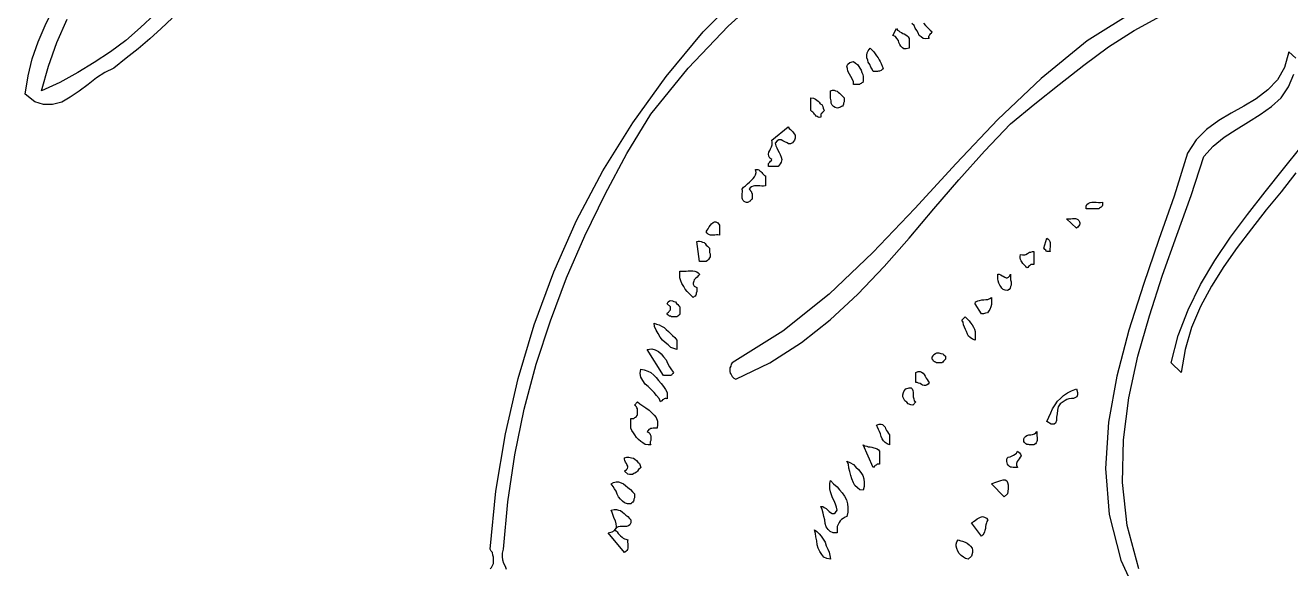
# Model space of a CAD drawing. Extents: x 0.03 to 7.4, y 0.03 to 6.86.
# Drawn here: x 0.026 to 2.585, y 3.503 to 4.603 of the extents above; entities that cross this region are included whole.
import ezdxf

# ---------------------------------------------------------------- set-up
doc = ezdxf.new("R2010")
doc.units = 0
doc.layers.add('1', color=7, linetype='Continuous')

msp = doc.modelspace()

# ---------------------------------------------------------------- linework, layer by layer
for points in [[(0.966, 3.503), (0.969, 3.506), (0.971, 3.51), (0.973, 3.514), (0.973, 3.518), (0.973, 3.523), (0.973, 3.527), (0.972, 3.531), (0.971, 3.536), (0.968, 3.539), (0.966, 3.543), (0.978, 3.66), (0.997, 3.776), (1.023, 3.888), (1.055, 3.997), (1.095, 4.104), (1.141, 4.208), (1.194, 4.308), (1.255, 4.405), (1.322, 4.499), (1.397, 4.589), (1.471, 4.664)], [(0.323, 4.617), (0.301, 4.596), (0.278, 4.575), (0.254, 4.555), (0.23, 4.536), (0.205, 4.516), (0.187, 4.507), (0.17, 4.496), (0.153, 4.483), (0.135, 4.469), (0.117, 4.457), (0.1, 4.447), (0.081, 4.442), (0.063, 4.442), (0.045, 4.448), (0.026, 4.463), (0.032, 4.5), (0.04, 4.535), (0.052, 4.569), (0.066, 4.602), (0.082, 4.634)], [(1.814, 4.576), (1.814, 4.556), (1.808, 4.555), (1.803, 4.555), (1.8, 4.557), (1.797, 4.56), (1.795, 4.564), (1.793, 4.568), (1.792, 4.572), (1.789, 4.576), (1.786, 4.58), (1.781, 4.582), (1.788, 4.596), (1.79, 4.593), (1.793, 4.591), (1.795, 4.589), (1.798, 4.588), (1.801, 4.586), (1.804, 4.585), (1.807, 4.583), (1.81, 4.581), (1.812, 4.579), (1.814, 4.576)], [(1.86, 4.589), (1.859, 4.588), (1.858, 4.586), (1.856, 4.585), (1.855, 4.583), (1.854, 4.581), (1.853, 4.58), (1.853, 4.578), (1.854, 4.576), (1.847, 4.575), (1.842, 4.576), (1.838, 4.579), (1.834, 4.582), (1.832, 4.587), (1.829, 4.592), (1.826, 4.597), (1.824, 4.602), (1.819, 4.606)], [(1.843, 4.607), (1.847, 4.602), (1.851, 4.598), (1.856, 4.593), (1.86, 4.589)], [(1.761, 4.516), (1.76, 4.514), (1.758, 4.512), (1.757, 4.511), (1.754, 4.51), (1.752, 4.51), (1.75, 4.509), (1.747, 4.509), (1.744, 4.509), (1.741, 4.509), (1.739, 4.514), (1.736, 4.518), (1.734, 4.523), (1.731, 4.528), (1.73, 4.532), (1.728, 4.537), (1.728, 4.542), (1.729, 4.547), (1.731, 4.551), (1.735, 4.556), (1.739, 4.552), (1.742, 4.549), (1.745, 4.545), (1.748, 4.541), (1.751, 4.537), (1.753, 4.533), (1.755, 4.529), (1.757, 4.525), (1.759, 4.52), (1.761, 4.516)], [(1.721, 4.49), (1.72, 4.487), (1.718, 4.486), (1.717, 4.485), (1.715, 4.484), (1.713, 4.483), (1.71, 4.483), (1.707, 4.483), (1.704, 4.483), (1.701, 4.483), (1.701, 4.488), (1.699, 4.493), (1.696, 4.499), (1.693, 4.504), (1.69, 4.51), (1.689, 4.515), (1.688, 4.52), (1.69, 4.524), (1.694, 4.527), (1.701, 4.529), (1.705, 4.526), (1.709, 4.523), (1.712, 4.519), (1.714, 4.516), (1.717, 4.512), (1.718, 4.507), (1.72, 4.503), (1.721, 4.499), (1.721, 4.494), (1.721, 4.49)], [(1.642, 4.43), (1.641, 4.429), (1.639, 4.427), (1.638, 4.426), (1.637, 4.424), (1.635, 4.423), (1.635, 4.421), (1.635, 4.419), (1.635, 4.417), (1.632, 4.416), (1.63, 4.417), (1.628, 4.418), (1.626, 4.419), (1.624, 4.421), (1.622, 4.423), (1.621, 4.425), (1.619, 4.427), (1.617, 4.428), (1.615, 4.43), (1.615, 4.456), (1.62, 4.455), (1.624, 4.453), (1.627, 4.451), (1.63, 4.449), (1.632, 4.447), (1.634, 4.444), (1.637, 4.442), (1.639, 4.438), (1.64, 4.435), (1.642, 4.43)], [(1.682, 4.456), (1.682, 4.454), (1.682, 4.451), (1.682, 4.448), (1.681, 4.445), (1.681, 4.443), (1.68, 4.441), (1.679, 4.439), (1.677, 4.438), (1.675, 4.437), (1.669, 4.435), (1.664, 4.436), (1.661, 4.438), (1.658, 4.441), (1.656, 4.445), (1.656, 4.45), (1.655, 4.455), (1.655, 4.46), (1.655, 4.465), (1.655, 4.47), (1.659, 4.471), (1.662, 4.471), (1.665, 4.47), (1.668, 4.469), (1.67, 4.467), (1.673, 4.465), (1.675, 4.463), (1.677, 4.461), (1.679, 4.459), (1.682, 4.456)], [(1.582, 4.37), (1.578, 4.365), (1.574, 4.363), (1.57, 4.363), (1.567, 4.365), (1.562, 4.367), (1.558, 4.369), (1.555, 4.371), (1.55, 4.371), (1.547, 4.369), (1.543, 4.364), (1.544, 4.359), (1.546, 4.355), (1.548, 4.35), (1.551, 4.345), (1.553, 4.341), (1.555, 4.336), (1.556, 4.331), (1.555, 4.326), (1.553, 4.322), (1.549, 4.317), (1.529, 4.317), (1.529, 4.319), (1.529, 4.322), (1.529, 4.323), (1.531, 4.325), (1.532, 4.326), (1.533, 4.328), (1.535, 4.329), (1.536, 4.331), (1.532, 4.334), (1.53, 4.338), (1.529, 4.342), (1.53, 4.346), (1.532, 4.349), (1.533, 4.353), (1.535, 4.357), (1.537, 4.361), (1.537, 4.366), (1.536, 4.37), (1.569, 4.397), (1.571, 4.394), (1.574, 4.392), (1.576, 4.39), (1.578, 4.388), (1.58, 4.385), (1.581, 4.383), (1.583, 4.38), (1.583, 4.377), (1.583, 4.374), (1.582, 4.37)], [(2.596, 4.304), (2.566, 4.266), (2.536, 4.229), (2.506, 4.191), (2.477, 4.153), (2.45, 4.115), (2.425, 4.075), (2.403, 4.034), (2.385, 3.991), (2.372, 3.947), (2.364, 3.9), (2.344, 3.92), (2.358, 3.975), (2.378, 4.027), (2.403, 4.078), (2.432, 4.127), (2.464, 4.174), (2.498, 4.22), (2.534, 4.266), (2.571, 4.312), (2.607, 4.357)], [(1.523, 4.298), (1.523, 4.278), (1.519, 4.277), (1.516, 4.277), (1.512, 4.278), (1.508, 4.278), (1.504, 4.278), (1.501, 4.278), (1.498, 4.277), (1.495, 4.276), (1.492, 4.274), (1.49, 4.271), (1.492, 4.27), (1.493, 4.268), (1.495, 4.266), (1.495, 4.264), (1.496, 4.262), (1.496, 4.259), (1.496, 4.257), (1.496, 4.254), (1.496, 4.251), (1.495, 4.25), (1.493, 4.248), (1.492, 4.247), (1.49, 4.246), (1.489, 4.245), (1.487, 4.244), (1.485, 4.244), (1.483, 4.245), (1.48, 4.246), (1.478, 4.248), (1.477, 4.251), (1.476, 4.253), (1.476, 4.256), (1.476, 4.259), (1.476, 4.262), (1.477, 4.265), (1.477, 4.268), (1.476, 4.271), (1.479, 4.275), (1.483, 4.278), (1.487, 4.282), (1.491, 4.285), (1.495, 4.289), (1.498, 4.293), (1.501, 4.296), (1.503, 4.3), (1.504, 4.305), (1.503, 4.311), (1.506, 4.311), (1.508, 4.311), (1.51, 4.31), (1.512, 4.308), (1.514, 4.307), (1.516, 4.305), (1.517, 4.303), (1.519, 4.301), (1.521, 4.299), (1.523, 4.298)], [(2.205, 4.245), (2.205, 4.242), (2.205, 4.24), (2.205, 4.239), (2.204, 4.237), (2.202, 4.235), (2.201, 4.234), (2.199, 4.233), (2.198, 4.231), (2.172, 4.231), (2.172, 4.237), (2.173, 4.24), (2.176, 4.242), (2.18, 4.244), (2.183, 4.245), (2.187, 4.245), (2.192, 4.245), (2.197, 4.244), (2.201, 4.244), (2.205, 4.245)], [(1.43, 4.198), (1.43, 4.178), (1.427, 4.179), (1.424, 4.179), (1.421, 4.178), (1.418, 4.178), (1.415, 4.178), (1.412, 4.178), (1.41, 4.179), (1.407, 4.18), (1.405, 4.182), (1.403, 4.185), (1.405, 4.188), (1.407, 4.191), (1.409, 4.195), (1.412, 4.198), (1.414, 4.201), (1.417, 4.204), (1.42, 4.205), (1.423, 4.205), (1.427, 4.203), (1.43, 4.198)], [(2.158, 4.205), (2.159, 4.203), (2.159, 4.201), (2.158, 4.199), (2.157, 4.197), (2.156, 4.196), (2.155, 4.194), (2.153, 4.193), (2.152, 4.192), (2.132, 4.211), (2.135, 4.211), (2.138, 4.211), (2.141, 4.211), (2.144, 4.212), (2.147, 4.212), (2.15, 4.212), (2.152, 4.211), (2.155, 4.21), (2.157, 4.208), (2.158, 4.205)], [(2.099, 4.145), (2.097, 4.145), (2.095, 4.145), (2.093, 4.145), (2.091, 4.146), (2.09, 4.148), (2.088, 4.149), (2.087, 4.151), (2.086, 4.152), (2.092, 4.172), (2.095, 4.17), (2.097, 4.168), (2.098, 4.165), (2.099, 4.163), (2.099, 4.16), (2.099, 4.157), (2.099, 4.154), (2.098, 4.151), (2.098, 4.148), (2.099, 4.145)], [(1.41, 4.152), (1.41, 4.149), (1.41, 4.146), (1.41, 4.143), (1.411, 4.14), (1.411, 4.137), (1.411, 4.134), (1.41, 4.132), (1.408, 4.129), (1.406, 4.127), (1.403, 4.125), (1.39, 4.125), (1.384, 4.165), (1.387, 4.166), (1.39, 4.166), (1.393, 4.165), (1.396, 4.164), (1.399, 4.163), (1.401, 4.161), (1.403, 4.158), (1.406, 4.156), (1.408, 4.154), (1.41, 4.152)], [(2.066, 4.119), (2.064, 4.119), (2.062, 4.119), (2.06, 4.119), (2.058, 4.117), (2.057, 4.116), (2.055, 4.115), (2.054, 4.113), (2.052, 4.112), (2.05, 4.115), (2.048, 4.117), (2.046, 4.119), (2.044, 4.121), (2.042, 4.124), (2.04, 4.126), (2.039, 4.129), (2.038, 4.132), (2.038, 4.135), (2.039, 4.139), (2.043, 4.138), (2.045, 4.138), (2.048, 4.138), (2.05, 4.139), (2.053, 4.141), (2.055, 4.142), (2.057, 4.144), (2.06, 4.144), (2.063, 4.145), (2.066, 4.145), (2.066, 4.119)], [(1.39, 4.099), (1.389, 4.097), (1.387, 4.096), (1.385, 4.093), (1.382, 4.091), (1.379, 4.088), (1.378, 4.085), (1.377, 4.081), (1.377, 4.079), (1.379, 4.075), (1.384, 4.072), (1.384, 4.069), (1.384, 4.067), (1.384, 4.064), (1.383, 4.061), (1.383, 4.059), (1.382, 4.057), (1.381, 4.055), (1.379, 4.054), (1.377, 4.052), (1.373, 4.056), (1.369, 4.06), (1.365, 4.064), (1.361, 4.069), (1.358, 4.074), (1.354, 4.08), (1.352, 4.086), (1.35, 4.092), (1.35, 4.098), (1.35, 4.105), (1.355, 4.105), (1.359, 4.105), (1.363, 4.105), (1.367, 4.106), (1.372, 4.106), (1.376, 4.106), (1.38, 4.105), (1.384, 4.104), (1.387, 4.102), (1.39, 4.099)], [(2.019, 4.099), (2.019, 4.096), (2.019, 4.092), (2.019, 4.088), (2.02, 4.084), (2.02, 4.081), (2.02, 4.077), (2.019, 4.074), (2.018, 4.071), (2.016, 4.068), (2.013, 4.066), (2.008, 4.067), (2.004, 4.068), (2.001, 4.071), (1.999, 4.074), (1.997, 4.077), (1.995, 4.081), (1.994, 4.086), (1.993, 4.09), (1.993, 4.095), (1.993, 4.099), (1.996, 4.099), (1.999, 4.098), (2.002, 4.096), (2.004, 4.095), (2.007, 4.093), (2.01, 4.092), (2.012, 4.092), (2.015, 4.093), (2.017, 4.095), (2.019, 4.099)], [(1.35, 4.033), (1.35, 4.03), (1.35, 4.027), (1.35, 4.024), (1.35, 4.021), (1.35, 4.019), (1.349, 4.017), (1.348, 4.016), (1.346, 4.014), (1.344, 4.013), (1.341, 4.013), (1.338, 4.013), (1.336, 4.013), (1.333, 4.013), (1.331, 4.014), (1.329, 4.014), (1.327, 4.016), (1.325, 4.017), (1.324, 4.019), (1.325, 4.021), (1.327, 4.022), (1.328, 4.024), (1.329, 4.025), (1.331, 4.027), (1.331, 4.028), (1.331, 4.031), (1.331, 4.033), (1.324, 4.039), (1.326, 4.043), (1.329, 4.045), (1.332, 4.046), (1.335, 4.045), (1.338, 4.044), (1.341, 4.043), (1.343, 4.04), (1.346, 4.038), (1.348, 4.035), (1.35, 4.033)], [(1.98, 4.052), (1.98, 4.048), (1.98, 4.043), (1.98, 4.038), (1.979, 4.033), (1.977, 4.028), (1.975, 4.025), (1.972, 4.021), (1.968, 4.02), (1.964, 4.019), (1.96, 4.019), (1.947, 4.039), (1.948, 4.043), (1.95, 4.044), (1.953, 4.045), (1.956, 4.046), (1.961, 4.047), (1.965, 4.047), (1.969, 4.048), (1.973, 4.048), (1.977, 4.05), (1.98, 4.052)], [(1.344, 3.966), (1.344, 3.947), (1.338, 3.949), (1.332, 3.951), (1.326, 3.956), (1.32, 3.961), (1.315, 3.966), (1.31, 3.972), (1.306, 3.979), (1.302, 3.986), (1.299, 3.993), (1.298, 4), (1.303, 3.998), (1.308, 3.997), (1.313, 3.994), (1.318, 3.991), (1.322, 3.987), (1.327, 3.983), (1.331, 3.979), (1.335, 3.975), (1.34, 3.971), (1.344, 3.966)], [(1.947, 3.966), (1.942, 3.968), (1.937, 3.971), (1.934, 3.974), (1.932, 3.978), (1.93, 3.983), (1.928, 3.987), (1.926, 3.992), (1.924, 3.997), (1.923, 4.002), (1.92, 4.006), (1.927, 4.013), (1.931, 4.009), (1.935, 4.005), (1.938, 4.001), (1.941, 3.997), (1.944, 3.992), (1.946, 3.988), (1.947, 3.983), (1.947, 3.978), (1.947, 3.972), (1.947, 3.966)], [(1.337, 3.9), (1.336, 3.898), (1.334, 3.896), (1.333, 3.895), (1.331, 3.894), (1.329, 3.894), (1.326, 3.894), (1.323, 3.894), (1.32, 3.894), (1.317, 3.894), (1.284, 3.947), (1.293, 3.948), (1.3, 3.946), (1.307, 3.943), (1.312, 3.938), (1.317, 3.932), (1.322, 3.926), (1.325, 3.919), (1.329, 3.912), (1.333, 3.906), (1.337, 3.9)], [(1.887, 3.933), (1.887, 3.931), (1.887, 3.929), (1.887, 3.927), (1.886, 3.926), (1.884, 3.924), (1.883, 3.923), (1.882, 3.921), (1.88, 3.92), (1.877, 3.92), (1.875, 3.92), (1.872, 3.92), (1.869, 3.92), (1.867, 3.921), (1.865, 3.922), (1.863, 3.923), (1.862, 3.925), (1.86, 3.927), (1.86, 3.931), (1.862, 3.934), (1.864, 3.937), (1.867, 3.939), (1.87, 3.94), (1.874, 3.94), (1.878, 3.939), (1.882, 3.938), (1.884, 3.936), (1.887, 3.933)], [(1.324, 3.86), (1.324, 3.847), (1.322, 3.848), (1.32, 3.848), (1.318, 3.847), (1.317, 3.846), (1.315, 3.845), (1.314, 3.843), (1.312, 3.842), (1.311, 3.841), (1.308, 3.848), (1.303, 3.854), (1.298, 3.86), (1.292, 3.866), (1.286, 3.872), (1.28, 3.877), (1.275, 3.884), (1.271, 3.891), (1.27, 3.898), (1.271, 3.907), (1.278, 3.906), (1.285, 3.903), (1.291, 3.9), (1.297, 3.895), (1.302, 3.89), (1.307, 3.884), (1.312, 3.878), (1.317, 3.872), (1.321, 3.866), (1.324, 3.86)], [(1.854, 3.88), (1.852, 3.877), (1.849, 3.875), (1.847, 3.874), (1.844, 3.874), (1.841, 3.875), (1.839, 3.876), (1.836, 3.878), (1.833, 3.879), (1.83, 3.88), (1.827, 3.88), (1.827, 3.9), (1.832, 3.902), (1.836, 3.902), (1.839, 3.901), (1.842, 3.899), (1.844, 3.896), (1.846, 3.893), (1.848, 3.889), (1.85, 3.886), (1.852, 3.883), (1.854, 3.88)], [(1.827, 3.841), (1.821, 3.834), (1.817, 3.835), (1.812, 3.837), (1.809, 3.84), (1.805, 3.843), (1.803, 3.847), (1.801, 3.851), (1.801, 3.855), (1.802, 3.86), (1.804, 3.863), (1.807, 3.867), (1.814, 3.869), (1.818, 3.869), (1.82, 3.867), (1.821, 3.864), (1.822, 3.86), (1.822, 3.855), (1.822, 3.851), (1.823, 3.847), (1.824, 3.843), (1.827, 3.841)], [(2.152, 3.867), (2.154, 3.86), (2.154, 3.855), (2.153, 3.851), (2.15, 3.85), (2.146, 3.848), (2.142, 3.848), (2.137, 3.847), (2.133, 3.846), (2.129, 3.844), (2.125, 3.841), (2.119, 3.837), (2.115, 3.831), (2.114, 3.824), (2.113, 3.817), (2.112, 3.81), (2.112, 3.803), (2.11, 3.798), (2.107, 3.796), (2.101, 3.796), (2.092, 3.801), (2.096, 3.81), (2.1, 3.819), (2.104, 3.827), (2.109, 3.835), (2.114, 3.842), (2.12, 3.848), (2.126, 3.854), (2.134, 3.859), (2.142, 3.863), (2.152, 3.867)], [(1.304, 3.788), (1.301, 3.788), (1.298, 3.788), (1.296, 3.788), (1.293, 3.787), (1.291, 3.787), (1.289, 3.786), (1.287, 3.785), (1.286, 3.783), (1.284, 3.781), (1.287, 3.779), (1.289, 3.777), (1.29, 3.775), (1.291, 3.772), (1.291, 3.769), (1.291, 3.766), (1.291, 3.763), (1.29, 3.76), (1.29, 3.757), (1.291, 3.754), (1.286, 3.754), (1.28, 3.755), (1.275, 3.758), (1.271, 3.761), (1.266, 3.765), (1.262, 3.769), (1.259, 3.774), (1.256, 3.778), (1.253, 3.783), (1.251, 3.788), (1.251, 3.807), (1.253, 3.807), (1.255, 3.807), (1.257, 3.807), (1.259, 3.809), (1.26, 3.81), (1.262, 3.811), (1.263, 3.813), (1.264, 3.814), (1.264, 3.817), (1.264, 3.82), (1.264, 3.822), (1.264, 3.825), (1.264, 3.827), (1.263, 3.829), (1.262, 3.831), (1.26, 3.833), (1.258, 3.834), (1.264, 3.841), (1.269, 3.837), (1.275, 3.833), (1.281, 3.829), (1.288, 3.824), (1.293, 3.819), (1.298, 3.814), (1.302, 3.809), (1.305, 3.802), (1.305, 3.795), (1.304, 3.788)], [(1.774, 3.774), (1.774, 3.754), (1.769, 3.756), (1.765, 3.759), (1.762, 3.762), (1.759, 3.766), (1.757, 3.771), (1.756, 3.776), (1.754, 3.781), (1.752, 3.785), (1.75, 3.79), (1.748, 3.794), (1.753, 3.796), (1.757, 3.796), (1.76, 3.795), (1.762, 3.793), (1.765, 3.79), (1.766, 3.787), (1.768, 3.783), (1.77, 3.78), (1.772, 3.777), (1.774, 3.774)], [(2.066, 3.754), (2.063, 3.754), (2.06, 3.754), (2.057, 3.754), (2.055, 3.755), (2.052, 3.755), (2.05, 3.756), (2.049, 3.757), (2.047, 3.759), (2.046, 3.761), (2.046, 3.766), (2.047, 3.769), (2.049, 3.771), (2.052, 3.773), (2.056, 3.774), (2.06, 3.774), (2.063, 3.775), (2.067, 3.776), (2.07, 3.778), (2.072, 3.781), (2.072, 3.778), (2.072, 3.775), (2.072, 3.772), (2.073, 3.769), (2.073, 3.766), (2.073, 3.763), (2.072, 3.761), (2.071, 3.758), (2.069, 3.756), (2.066, 3.754)], [(1.754, 3.741), (1.754, 3.715), (1.752, 3.715), (1.75, 3.715), (1.749, 3.715), (1.747, 3.713), (1.745, 3.712), (1.744, 3.711), (1.742, 3.709), (1.741, 3.708), (1.721, 3.754), (1.724, 3.752), (1.728, 3.751), (1.731, 3.75), (1.735, 3.75), (1.738, 3.749), (1.742, 3.748), (1.745, 3.747), (1.749, 3.746), (1.752, 3.744), (1.754, 3.741)], [(2.033, 3.708), (2.03, 3.708), (2.027, 3.708), (2.024, 3.708), (2.021, 3.709), (2.019, 3.709), (2.017, 3.71), (2.016, 3.711), (2.014, 3.713), (2.013, 3.715), (2.011, 3.72), (2.011, 3.724), (2.012, 3.727), (2.014, 3.729), (2.018, 3.73), (2.021, 3.731), (2.025, 3.733), (2.028, 3.735), (2.031, 3.737), (2.033, 3.741), (2.037, 3.738), (2.039, 3.735), (2.04, 3.732), (2.038, 3.729), (2.036, 3.726), (2.034, 3.723), (2.032, 3.72), (2.031, 3.716), (2.031, 3.713), (2.033, 3.708)], [(1.271, 3.708), (1.269, 3.706), (1.266, 3.704), (1.264, 3.701), (1.262, 3.699), (1.259, 3.697), (1.257, 3.696), (1.254, 3.694), (1.251, 3.694), (1.248, 3.694), (1.245, 3.695), (1.238, 3.701), (1.242, 3.704), (1.244, 3.706), (1.245, 3.709), (1.245, 3.711), (1.243, 3.714), (1.242, 3.716), (1.24, 3.719), (1.239, 3.722), (1.238, 3.725), (1.238, 3.728), (1.243, 3.729), (1.247, 3.729), (1.252, 3.728), (1.256, 3.727), (1.259, 3.725), (1.262, 3.722), (1.265, 3.719), (1.268, 3.716), (1.27, 3.712), (1.271, 3.708)], [(1.721, 3.662), (1.714, 3.663), (1.709, 3.667), (1.704, 3.672), (1.701, 3.677), (1.698, 3.685), (1.696, 3.692), (1.694, 3.7), (1.692, 3.707), (1.691, 3.715), (1.688, 3.721), (1.694, 3.718), (1.701, 3.714), (1.706, 3.709), (1.711, 3.704), (1.716, 3.698), (1.72, 3.692), (1.722, 3.685), (1.723, 3.678), (1.723, 3.67), (1.721, 3.662)], [(1.258, 3.655), (1.258, 3.652), (1.258, 3.649), (1.258, 3.647), (1.257, 3.644), (1.257, 3.642), (1.256, 3.64), (1.255, 3.638), (1.253, 3.637), (1.251, 3.635), (1.244, 3.635), (1.238, 3.637), (1.234, 3.64), (1.23, 3.644), (1.226, 3.649), (1.223, 3.654), (1.221, 3.66), (1.218, 3.665), (1.215, 3.67), (1.211, 3.675), (1.216, 3.678), (1.221, 3.679), (1.226, 3.679), (1.231, 3.677), (1.236, 3.675), (1.24, 3.672), (1.245, 3.668), (1.25, 3.664), (1.254, 3.659), (1.258, 3.655)], [(1.688, 3.609), (1.684, 3.608), (1.68, 3.605), (1.677, 3.603), (1.674, 3.6), (1.672, 3.597), (1.67, 3.593), (1.668, 3.589), (1.668, 3.585), (1.668, 3.581), (1.668, 3.576), (1.66, 3.576), (1.654, 3.579), (1.65, 3.583), (1.646, 3.588), (1.644, 3.595), (1.643, 3.602), (1.641, 3.609), (1.64, 3.616), (1.638, 3.623), (1.635, 3.629), (1.639, 3.629), (1.642, 3.627), (1.646, 3.625), (1.649, 3.622), (1.652, 3.619), (1.655, 3.617), (1.658, 3.615), (1.662, 3.615), (1.665, 3.617), (1.668, 3.622), (1.667, 3.628), (1.665, 3.634), (1.662, 3.641), (1.659, 3.647), (1.657, 3.653), (1.655, 3.659), (1.653, 3.665), (1.653, 3.671), (1.653, 3.676), (1.655, 3.682), (1.661, 3.675), (1.668, 3.669), (1.673, 3.663), (1.678, 3.657), (1.683, 3.65), (1.687, 3.643), (1.689, 3.635), (1.69, 3.627), (1.69, 3.618), (1.688, 3.609)], [(2.013, 3.655), (2.006, 3.649), (1.98, 3.675), (1.987, 3.678), (1.993, 3.68), (1.999, 3.682), (2.004, 3.683), (2.008, 3.683), (2.011, 3.681), (2.013, 3.678), (2.014, 3.673), (2.014, 3.665), (2.013, 3.655)], [(1.251, 3.602), (1.251, 3.596), (1.249, 3.592), (1.246, 3.59), (1.242, 3.589), (1.238, 3.589), (1.233, 3.589), (1.229, 3.589), (1.225, 3.588), (1.221, 3.586), (1.218, 3.582), (1.221, 3.58), (1.223, 3.578), (1.225, 3.575), (1.228, 3.572), (1.23, 3.57), (1.233, 3.567), (1.235, 3.565), (1.238, 3.564), (1.241, 3.563), (1.245, 3.562), (1.244, 3.56), (1.244, 3.557), (1.245, 3.554), (1.245, 3.551), (1.245, 3.548), (1.245, 3.545), (1.244, 3.542), (1.243, 3.54), (1.241, 3.538), (1.238, 3.536), (1.205, 3.576), (1.213, 3.578), (1.218, 3.581), (1.221, 3.585), (1.222, 3.589), (1.221, 3.594), (1.22, 3.6), (1.217, 3.605), (1.215, 3.611), (1.213, 3.617), (1.211, 3.622), (1.217, 3.623), (1.222, 3.623), (1.226, 3.622), (1.23, 3.621), (1.234, 3.618), (1.237, 3.615), (1.241, 3.612), (1.245, 3.609), (1.248, 3.605), (1.251, 3.602)], [(1.973, 3.602), (1.971, 3.599), (1.97, 3.596), (1.969, 3.592), (1.968, 3.589), (1.968, 3.585), (1.967, 3.581), (1.966, 3.578), (1.965, 3.575), (1.963, 3.572), (1.96, 3.569), (1.94, 3.596), (1.942, 3.597), (1.944, 3.599), (1.947, 3.601), (1.951, 3.604), (1.954, 3.606), (1.958, 3.608), (1.962, 3.609), (1.966, 3.608), (1.97, 3.606), (1.973, 3.602)], [(1.655, 3.523), (1.647, 3.524), (1.641, 3.527), (1.637, 3.532), (1.633, 3.538), (1.63, 3.545), (1.628, 3.552), (1.627, 3.56), (1.625, 3.568), (1.624, 3.575), (1.622, 3.582), (1.627, 3.579), (1.632, 3.574), (1.636, 3.569), (1.64, 3.563), (1.644, 3.557), (1.646, 3.55), (1.649, 3.543), (1.652, 3.537), (1.653, 3.53), (1.655, 3.523)], [(1.94, 3.529), (1.933, 3.523), (1.928, 3.524), (1.924, 3.527), (1.919, 3.53), (1.915, 3.534), (1.912, 3.539), (1.91, 3.544), (1.909, 3.549), (1.909, 3.553), (1.91, 3.558), (1.913, 3.562), (1.918, 3.56), (1.922, 3.559), (1.927, 3.557), (1.931, 3.555), (1.935, 3.552), (1.938, 3.549), (1.941, 3.545), (1.942, 3.541), (1.942, 3.536), (1.94, 3.529)]]:
    msp.add_lwpolyline(points)
at = {"layer": '1'}
for points in [[(0.999, 3.502), (0.997, 3.508), (0.994, 3.514), (0.992, 3.521), (0.991, 3.528), (0.991, 3.535), (0.993, 3.543), (1.002, 3.639), (1.016, 3.734), (1.035, 3.826), (1.059, 3.917), (1.088, 4.005), (1.121, 4.092), (1.158, 4.177), (1.199, 4.261), (1.243, 4.343), (1.291, 4.423), (1.367, 4.516), (1.448, 4.601), (1.534, 4.679)], [(2.274, 4.634), (2.174, 4.571), (2.081, 4.495), (1.993, 4.412), (1.909, 4.323), (1.825, 4.232), (1.74, 4.143), (1.652, 4.059), (1.558, 3.984), (1.456, 3.92), (1.454, 3.917), (1.453, 3.913), (1.451, 3.91), (1.451, 3.906), (1.451, 3.902), (1.452, 3.899), (1.454, 3.896), (1.456, 3.892), (1.459, 3.889), (1.463, 3.887), (1.532, 3.92), (1.596, 3.961), (1.654, 4.007), (1.71, 4.059), (1.763, 4.115), (1.814, 4.172), (1.864, 4.231), (1.914, 4.29), (1.966, 4.348), (2.019, 4.403), (2.068, 4.444), (2.117, 4.483), (2.167, 4.522), (2.217, 4.559), (2.269, 4.592), (2.322, 4.621)], [(0.288, 4.625), (0.259, 4.598), (0.229, 4.572), (0.198, 4.549), (0.165, 4.527), (0.132, 4.507), (0.096, 4.487), (0.059, 4.47), (0.073, 4.52), (0.09, 4.568), (0.111, 4.615)], [(2.596, 4.536), (2.582, 4.549), (2.573, 4.517), (2.559, 4.492), (2.539, 4.472), (2.516, 4.454), (2.491, 4.439), (2.465, 4.425), (2.44, 4.41), (2.415, 4.392), (2.394, 4.371), (2.377, 4.344), (2.35, 4.257), (2.319, 4.169), (2.288, 4.078), (2.258, 3.986), (2.234, 3.893), (2.217, 3.8), (2.211, 3.706), (2.218, 3.613), (2.242, 3.521), (2.284, 3.43)], [(2.278, 3.503), (2.255, 3.591), (2.245, 3.678), (2.247, 3.764), (2.258, 3.849), (2.276, 3.933), (2.3, 4.015), (2.326, 4.097), (2.355, 4.178), (2.384, 4.258), (2.41, 4.337), (2.429, 4.358), (2.451, 4.376), (2.475, 4.392), (2.5, 4.407), (2.524, 4.422), (2.547, 4.438), (2.566, 4.456), (2.581, 4.478), (2.592, 4.504)]]:
    msp.add_lwpolyline(points, dxfattribs=at)

doc.saveas('drawing.dxf')
